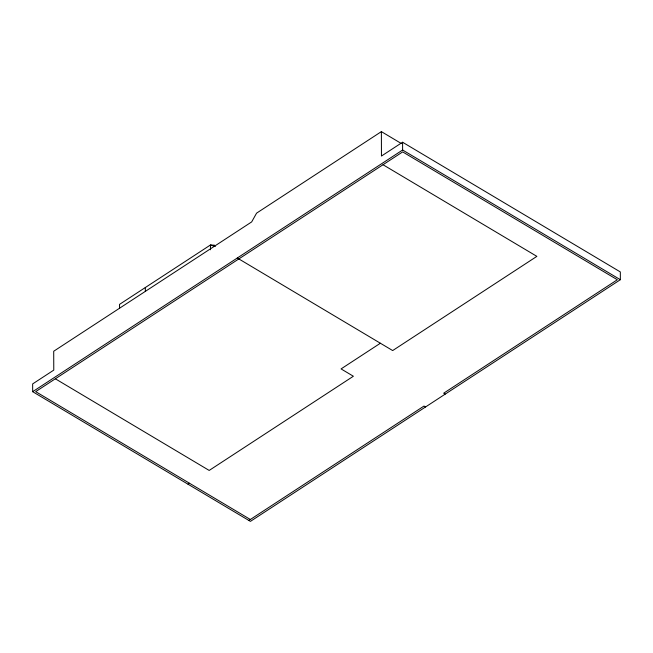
<?xml version="1.0" encoding="UTF-8"?>
<svg xmlns="http://www.w3.org/2000/svg" width="653" height="653" viewBox="0 0 653 653"><rect width="100%" height="100%" fill="white"/><g stroke="black" fill="none" stroke-linecap="round" stroke-linejoin="round"><path stroke-width="0.98" d="M381.376 131.62L256.572 213.156L251.674 221.914L53.709 351.241L53.775 370.112L32.65 383.915L32.674 391.686L250.417 521.38L620.35 279.704L620.326 271.934L402.583 142.24L381.458 156.043L381.376 131.62L401.448 143.587M32.674 391.686L402.615 150.01L402.583 142.24M380.373 343.233L341.07 368.912L353.371 376.242L209.189 470.438L55.342 378.797M188.056 484.232L189.533 483.269M248.875 520.457L424.017 406.044L425.552 406.958M214.551 245.21L210.462 244.981L119.532 304.38L119.548 308.232M215.27 246.556L210.462 244.981L210.478 249.789M402.615 150.01L620.35 279.704M383.025 164.736L536.872 256.368L392.682 350.563L237.3 258.008M445.207 394.118L443.673 393.204L617.338 279.753L402.681 151.896L35.686 391.637L250.352 519.494M145.325 287.532L145.341 291.377"/></g></svg>
